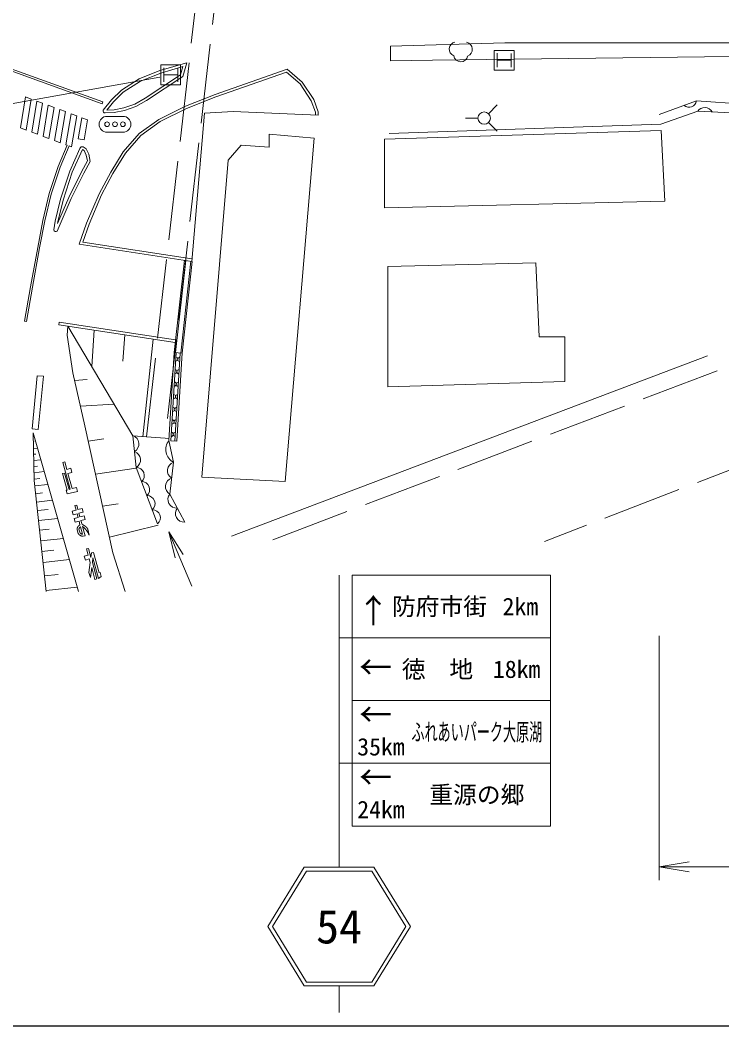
# Model space of a CAD drawing. Units: millimetres, scale not verified. Extents: x 40000 to 680000, y 20000 to 380000.
# Drawn here: x 406984 to 460132, y 205000 to 281147 of the extents above; entities that cross this region are included whole.
import ezdxf
from ezdxf.enums import TextEntityAlignment as Align

# ---------------------------------------------------------------- set-up
doc = ezdxf.new("R2010")
doc.units = ezdxf.units.MM
doc.header["$LTSCALE"] = 1000
doc.linetypes.add('DASHED', pattern=[7.5, 6, -1.5])
for name, color, linetype, lineweight in [('M-BGD', 7, 'Continuous', 13), ('M-BGD-EXST', 7, 'Continuous', 13), ('M-STR-HTXT', 7, 'Continuous', 13), ('M-STR-STRC', 7, 'Continuous', 13), ('M-TTL-BAND', 7, 'Continuous', 25)]:
    doc.layers.add(name, color=color, linetype=linetype, lineweight=lineweight)
doc.styles.add('ＭＳ ゴシック', font='')
doc.styles.get('ＭＳ ゴシック').set_extended_font_data('MS Gothic')

# ---------------------------------------------------------------- blocks, each defined once
blk = doc.blocks.new('open_arrow')
at = {"color": 0, "linetype": 'Continuous', "lineweight": -2}
blk.add_lwpolyline([(7.5, 1.25), (0, 0), (7.5, -1.25)], dxfattribs=at)

msp = doc.modelspace()

# ---------------------------------------------------------------- linework, layer by layer
at = {"layer": 'M-BGD', "linetype": 'DASHED'}
for p, q in [((416546, 249603), (421742, 295138)), ((423080, 294217), (417975, 249489)), ((426119, 241804), (461397, 255212)), ((463870, 248312), (446687, 241673))]:
    msp.add_line(p, q, dxfattribs=at)
at = {"layer": 'M-BGD'}
for p, q in [((435032, 279165), (443693, 279425)), ((435032, 279165), (435032, 278064)), ((443693, 279425), (465823, 279425)), ((438225, 278123), (435032, 278064)), ((460876, 278383), (438225, 278123)), ((458209, 275033), (455394, 273996)), ((469321, 274293), (458209, 275033)), ((455508, 273270), (458307, 274250)), ((458307, 274250), (470205, 273690)), ((455539, 272786), (434580, 272135)), ((434932, 272570), (455508, 273270)), ((455799, 267448), (455539, 272786)), ((429261, 272204), (425842, 272518)), ((425842, 272518), (425842, 271529)), ((427060, 246211), (429261, 272204)), ((434580, 272135), (434580, 266928)), ((423721, 271670), (422732, 270539)), ((425842, 271529), (423721, 271670)), ((422732, 270539), (420754, 246540)), ((434580, 266928), (455799, 267448)), ((411728, 264347), (420001, 263080)), ((419428, 262966), (418649, 255987)), ((419527, 262951), (418748, 255976)), ((419923, 262890), (419146, 255931)), ((420022, 262875), (419245, 255920)), ((419983, 262881), (420022, 262875)), ((434841, 262502), (446036, 262762)), ((446036, 262762), (446296, 257164)), ((434841, 253389), (434841, 262502)), ((409906, 258079), (409936, 258277)), ((409936, 258277), (418756, 256947)), ((409906, 258079), (418734, 256748)), ((446296, 257164), (448249, 257164)), ((448249, 257164), (448249, 253780)), ((418649, 255987), (418257, 249316)), ((418798, 255970), (418407, 249304)), ((418649, 255987), (419245, 255920)), ((419097, 255937), (418706, 249280)), ((419248, 255952), (418856, 249268)), ((422995, 242064), (459054, 255732)), ((448249, 253780), (434841, 253389)), ((408060, 249269), (407986, 249261)), ((416546, 249603), (415524, 249685)), ((415524, 249685), (415770, 247278)), ((417975, 249489), (416546, 249603)), ((418266, 249466), (417975, 249489)), ((418610, 247669), (418257, 249316)), ((418407, 249304), (418856, 249268)), ((408301, 248750), (407998, 248717)), ((408167, 248293), (408008, 248276)), ((408556, 247861), (408018, 247803)), ((418328, 245265), (418610, 247669)), ((408310, 247380), (408028, 247349)), ((408813, 246965), (408038, 246881)), ((415770, 247278), (417401, 243011)), ((408490, 246448), (408048, 246400)), ((409094, 245986), (408096, 245878)), ((420754, 246540), (427060, 246211)), ((408668, 245349), (408159, 245294)), ((419459, 243145), (418328, 245265)), ((409436, 244793), (408228, 244662)), ((409106, 244097), (408299, 244009)), ((409831, 243414), (408381, 243256)), ((409180, 242612), (408460, 242534)), ((418254, 242401), (420001, 238289)), ((410263, 241907), (408549, 241720)), ((409542, 241024), (408635, 240925)), ((410723, 240304), (408727, 240086)), ((409877, 239177), (408838, 239064)), ((411310, 238226), (408957, 237970))]:
    msp.add_line(p, q, dxfattribs=at)
for points in [[(429556, 273938), (429550, 274210), (429217, 275130), (428357, 276455), (427208, 277424), (421746, 275517), (419501, 274636), (417499, 273631), (416000, 272558), (414797, 271180), (413844, 269624), (412978, 267999), (412018, 265778), (411460, 264186), (419983, 262881)], [(429356, 273948), (429351, 274173), (429037, 275040), (428205, 276321), (427166, 277198), (421816, 275330), (419583, 274453), (417602, 273460), (416136, 272409), (414959, 271061), (414017, 269525), (413158, 267912), (412204, 265705), (411728, 264347)], [(413437, 274132), (414119, 274163), (414894, 274312), (415743, 274603), (416557, 275070), (419301, 276873), (419614, 277925), (417578, 277322), (416004, 276705), (414661, 275842), (413906, 275102), (413285, 274319)], [(419983, 262881), (420960, 274099), (423111, 274235), (429556, 273938)], [(411511, 271420), (410751, 269698), (410054, 267583), (409637, 265922), (409532, 265261)], [(409779, 265170), (410848, 267636), (411816, 269556), (412295, 270450), (412189, 270993), (411978, 271409), (411767, 271547)], [(409812, 265749), (410666, 267721), (411639, 269649), (412085, 270482), (411998, 270928), (411824, 271271), (411700, 271352)], [(411700, 271352), (410938, 269626), (410246, 267527), (409833, 265882), (409812, 265749)], [(414933, 237876), (414005, 240808), (411883, 250422), (410983, 254448), (410559, 257304), (410603, 257974)], [(408967, 237876), (408051, 246292), (407972, 249896)], [(407972, 249896), (410856, 239842), (411409, 237876)]]:
    msp.add_lwpolyline(points, dxfattribs=at)
msp.add_lwpolyline([(413555, 274337), (414096, 274362), (414842, 274506), (415660, 274786), (416452, 275241), (419130, 277000), (419317, 277628), (417643, 277133), (416095, 276526), (414787, 275684), (414055, 274967)], close=True, dxfattribs=at)
for centre, radius, start, end in [((457647, 275111), 567, 228.30029, 352.14943), ((413391, 274250), 127, 146.96988, 291.24643), ((458832, 273887), 638, 29.32225, 145.28918), ((411694, 271374), 188, 67.18685, 165.60611), ((409678, 265277), 147, 186.16366, 313.34703), ((418761, 255494), 159, 269.97712, 83.30599), ((419077, 255463), 158, 89.59529, 263.68842), ((418705, 254542), 159, 269.97712, 83.30599), ((419022, 254517), 158, 89.59149, 263.69223), ((418649, 253590), 159, 269.97152, 83.31187), ((418966, 253571), 158, 89.59149, 263.69223), ((418593, 252638), 159, 269.97152, 83.31187), ((418911, 252625), 158, 89.58997, 263.69403), ((418537, 251685), 159, 269.97152, 83.31187), ((418855, 251679), 158, 89.59529, 263.68842), ((418482, 250733), 159, 269.97332, 83.3098), ((418800, 250733), 158, 89.59529, 263.68842), ((418426, 249781), 159, 269.97536, 83.31163), ((418744, 249787), 158, 89.58997, 263.69403), ((415329, 249057), 658, 298.89032, 72.77686), ((419106, 248636), 1087, 141.29156, 242.89795), ((415452, 247853), 658, 298.89032, 72.77686), ((418795, 247038), 658, 106.34689, 240.23344), ((415780, 246670), 608, 310.90006, 90.95027), ((416188, 245604), 608, 310.90006, 90.95027), ((418654, 245836), 658, 106.34689, 240.23344), ((418832, 244853), 651, 140.76639, 275.37858), ((416596, 244537), 608, 310.90006, 90.95027), ((417003, 243470), 608, 310.90006, 90.95027), ((419398, 243793), 651, 140.76639, 275.37858)]:
    msp.add_arc(centre, radius, start, end, dxfattribs=at)
at = {"layer": 'M-BGD-EXST'}
for p, q in [((444391, 278857), (442891, 278857)), ((442891, 278857), (442891, 277357)), ((444391, 277357), (444391, 278857)), ((443123, 277583), (443123, 278633)), ((443123, 278108), (444173, 278108)), ((444174, 277579), (444174, 278629)), ((419133, 277756), (417633, 277756)), ((417633, 277756), (417633, 276256)), ((417865, 276483), (417865, 277533)), ((418917, 276478), (418917, 277528)), ((419133, 276256), (419133, 277756)), ((442891, 277357), (444391, 277357)), ((417865, 277008), (418915, 277008)), ((417633, 276256), (419133, 276256)), ((442459, 274063), (443125, 274730)), ((413570, 273861), (414770, 273861)), ((441654, 273730), (440711, 273730)), ((442459, 273397), (443125, 272730)), ((414770, 272661), (413570, 272661)), ((410603, 257974), (415524, 249685)), ((412598, 257673), (412407, 254934)), ((414903, 257326), (414762, 255329)), ((417061, 257000), (416277, 249585)), ((411115, 253858), (412075, 253938)), ((411550, 251912), (414115, 252058)), ((412137, 249271), (413333, 249434)), ((412690, 246765), (415774, 247235)), ((413224, 244345), (414415, 244527)), ((413743, 241998), (417442, 242904))]:
    msp.add_line(p, q, dxfattribs=at)
for centre, radius in [((442125, 273730), 471), ((413570, 273261), 180), ((414170, 273261), 180), ((414770, 273261), 180)]:
    msp.add_circle(centre, radius, dxfattribs=at)
for centre, radius, start, end in [((440018, 278947), 537, 100.75605, 249.2973), ((440685, 278940), 545, 290.56616, 78.96113), ((440354, 278525), 532, 188.73985, 349.61114), ((413570, 273261), 600, 90, 270), ((414770, 273261), 600, 270, 90)]:
    msp.add_arc(centre, radius, start, end, dxfattribs=at)
at = {"layer": 'M-STR-HTXT'}
for p, q in [((455394, 234530), (455394, 216033)), ((515669, 217033), (455394, 217033))]:
    msp.add_line(p, q, dxfattribs=at)
at = {"layer": 'M-STR-STRC'}
for p, q in [((413253, 274957), (402813, 278724)), ((413202, 274816), (402762, 278583)), ((389604, 271816), (417569, 276832)), ((407397, 275334), (407003, 272981)), ((407827, 275174), (407397, 275334)), ((407433, 272822), (407827, 275174)), ((407865, 272662), (408259, 275014)), ((408689, 274855), (408259, 275014)), ((413202, 274816), (413253, 274957)), ((408295, 272503), (408689, 274855)), ((408727, 272343), (409121, 274695)), ((409551, 274536), (409121, 274695)), ((409157, 272184), (409551, 274536)), ((409589, 272024), (409983, 274376)), ((410413, 274217), (409983, 274376)), ((410019, 271865), (410413, 274217)), ((410451, 271705), (410845, 274057)), ((411274, 273898), (410845, 274057)), ((411274, 273898), (410880, 271546)), ((411662, 273754), (411393, 272146)), ((412092, 273595), (411662, 273754)), ((411837, 272072), (412092, 273595)), ((407003, 272981), (407433, 272822)), ((407865, 272662), (408295, 272503)), ((408727, 272343), (409157, 272184)), ((409589, 272024), (410019, 271865)), ((411393, 272146), (411837, 272072)), ((410451, 271705), (410550, 271668)), ((410691, 271616), (410880, 271546)), ((407326, 258351), (407474, 258325)), ((431142, 239129), (431142, 217022)), ((432142, 239129), (447142, 239129)), ((432142, 239129), (432142, 229629)), ((447142, 239129), (447142, 229629)), ((431142, 234379), (432142, 234379)), ((447142, 234379), (432142, 234379)), ((447142, 229629), (432142, 229629)), ((432142, 229629), (447142, 229629)), ((432142, 229629), (432142, 220129)), ((447142, 229629), (447142, 220129)), ((431142, 224879), (432142, 224879)), ((447142, 224879), (432142, 224879)), ((447142, 220129), (432142, 220129)), ((428506, 217022), (425742, 212522)), ((428506, 217022), (433778, 217022)), ((436542, 212522), (433778, 217022)), ((428674, 216722), (426094, 212522)), ((428674, 216722), (433611, 216722)), ((436190, 212522), (433611, 216722)), ((425742, 212522), (428506, 208022)), ((426094, 212522), (428674, 208322)), ((433611, 208322), (436190, 212522)), ((433778, 208022), (436542, 212522)), ((428506, 208022), (433778, 208022)), ((428674, 208322), (433611, 208322)), ((431142, 208022), (431142, 206022))]:
    msp.add_line(p, q, dxfattribs=at)
for points in [[(407326, 258351), (407781, 260952), (408315, 263940), (408705, 265982), (409194, 268012), (409868, 270060), (410550, 271668)], [(407474, 258325), (407928, 260925), (408462, 263913), (408852, 265950), (409338, 267971), (410008, 270007), (410691, 271616)], [(411516, 242929), (411510, 242926), (411503, 242923), (411497, 242920), (411491, 242916), (411484, 242912), (411478, 242909), (411472, 242905), (411466, 242901), (411460, 242897), (411454, 242893), (411448, 242888), (411442, 242884), (411437, 242879), (411431, 242875), (411426, 242870), (411420, 242865), (411415, 242860), (411410, 242855), (411405, 242850), (411400, 242845), (411395, 242839), (411390, 242834), (411385, 242828), (411381, 242823), (411376, 242817), (411372, 242811), (411367, 242805), (411363, 242799), (411359, 242793), (411355, 242787), (411352, 242781), (411348, 242775), (411344, 242769), (411341, 242762), (411337, 242756), (411334, 242749), (411331, 242743), (411328, 242736), (411325, 242729), (411323, 242723), (411320, 242716), (411318, 242709), (411315, 242702), (411313, 242695), (411311, 242688), (411309, 242681), (411307, 242674), (411306, 242667), (411304, 242660), (411303, 242653), (411302, 242646), (411300, 242639), (411299, 242631), (411299, 242624), (411298, 242617), (411297, 242610), (411297, 242603), (411297, 242595), (411296, 242588), (411296, 242581), (411297, 242574), (411297, 242566), (411297, 242559)], [(412119, 242594), (412114, 242602), (412109, 242611), (412105, 242619), (412100, 242627), (412095, 242635), (412090, 242642), (412085, 242650), (412079, 242658), (412074, 242666), (412068, 242673), (412063, 242681), (412057, 242688), (412051, 242696), (412046, 242703), (412040, 242710), (412034, 242718), (412028, 242725), (412021, 242732), (412015, 242739), (412009, 242746), (412002, 242753), (411996, 242759), (411989, 242766), (411983, 242773), (411976, 242779), (411969, 242786), (411962, 242792), (411955, 242798), (411948, 242804), (411941, 242811), (411934, 242817), (411927, 242823), (411919, 242828), (411912, 242834), (411904, 242840), (411897, 242845), (411889, 242851), (411882, 242856), (411874, 242862), (411866, 242867), (411858, 242872), (411850, 242877), (411842, 242882), (411834, 242887), (411826, 242891), (411818, 242896), (411810, 242901), (411802, 242905), (411793, 242909), (411785, 242914), (411777, 242918), (411768, 242922), (411760, 242926), (411751, 242930), (411742, 242933), (411734, 242937), (411725, 242941), (411716, 242944), (411708, 242947), (411699, 242951), (411690, 242954), (411681, 242957), (411672, 242960)], [(411297, 242559), (411391, 242270), (411297, 242559)], [(411391, 242270), (411395, 242264), (411399, 242259), (411403, 242253), (411408, 242247), (411412, 242242), (411416, 242237), (411421, 242231), (411425, 242226), (411430, 242221), (411434, 242216), (411439, 242211), (411444, 242205), (411449, 242201), (411454, 242196), (411459, 242191), (411464, 242186), (411469, 242182), (411475, 242177), (411480, 242173), (411485, 242168), (411491, 242164), (411496, 242160), (411502, 242156), (411508, 242152), (411513, 242148), (411519, 242144), (411525, 242140), (411531, 242137), (411537, 242133), (411543, 242130), (411549, 242126), (411555, 242123), (411561, 242120), (411568, 242117), (411574, 242114), (411580, 242111), (411587, 242108), (411593, 242105), (411599, 242103), (411606, 242100), (411612, 242098), (411619, 242096), (411626, 242094), (411632, 242091), (411639, 242089), (411646, 242088), (411652, 242086), (411659, 242084), (411666, 242083), (411673, 242081), (411679, 242080), (411686, 242079), (411693, 242077), (411700, 242076), (411707, 242075), (411714, 242075), (411721, 242074), (411728, 242073), (411735, 242073), (411741, 242073), (411748, 242072), (411755, 242072), (411762, 242072)], [(411440, 242605), (411534, 242316), (411440, 242605)], [(411534, 242316), (411536, 242314), (411539, 242312), (411541, 242309), (411544, 242307), (411546, 242304), (411549, 242302), (411551, 242300), (411554, 242298), (411556, 242295), (411559, 242293), (411562, 242291), (411564, 242289), (411567, 242287), (411570, 242285), (411572, 242282), (411575, 242280), (411578, 242278), (411581, 242276), (411583, 242274), (411586, 242272), (411589, 242271), (411592, 242269), (411595, 242267), (411598, 242265), (411600, 242263), (411603, 242261), (411606, 242260), (411609, 242258), (411612, 242256), (411615, 242254), (411618, 242253), (411621, 242251), (411624, 242250), (411627, 242248), (411630, 242246), (411633, 242245), (411637, 242244), (411640, 242242), (411643, 242241), (411646, 242239), (411649, 242238), (411652, 242237), (411655, 242235), (411659, 242234), (411662, 242233), (411665, 242232), (411668, 242230), (411671, 242229), (411675, 242228), (411678, 242227), (411681, 242226), (411684, 242225), (411688, 242224), (411691, 242223), (411694, 242222), (411698, 242221), (411701, 242220), (411704, 242220), (411708, 242219), (411711, 242218), (411714, 242217), (411718, 242217), (411721, 242216)], [(411558, 242785), (411721, 242216), (411558, 242785)], [(412119, 242594), (412215, 242163), (412119, 242594)]]:
    msp.add_lwpolyline(points, dxfattribs=at)
for points in [[(408280, 254225), (408745, 254186), (408358, 250162), (407909, 250206)], [(410770, 245638), (410218, 247658), (410363, 247698), (410518, 247132), (410837, 247219), (410911, 246900), (410604, 246816), (410915, 245677), (411252, 245765), (411329, 245470), (410559, 245269), (410472, 245550), (410546, 245568), (410202, 246809), (410347, 246849), (410690, 245608)], [(411593, 243251), (411672, 242959), (411593, 243251), (411919, 243341), (411834, 243628), (411514, 243540), (411441, 243806), (411757, 243891), (411673, 244179), (411361, 244095), (411270, 244426), (411126, 244387), (411217, 244056), (410920, 243977), (410999, 243688), (411296, 243768), (411370, 243500), (411073, 243418), (411153, 243130), (411449, 243211), (411516, 242929), (411449, 243211), (411153, 243130), (411073, 243418), (411370, 243500), (411296, 243768), (410999, 243688), (410920, 243977), (411217, 244056), (411126, 244387), (411270, 244426), (411361, 244095), (411673, 244179), (411757, 243891), (411441, 243806), (411514, 243540), (411834, 243628), (411919, 243341)], [(411440, 242606), (411440, 242609), (411441, 242612), (411442, 242616), (411443, 242619), (411444, 242623), (411445, 242626), (411446, 242629), (411447, 242633), (411448, 242636), (411449, 242639), (411450, 242643), (411451, 242646), (411453, 242649), (411454, 242652), (411455, 242656), (411456, 242659), (411458, 242662), (411459, 242665), (411461, 242668), (411462, 242672), (411464, 242675), (411465, 242678), (411467, 242681), (411469, 242684), (411470, 242687), (411472, 242690), (411474, 242693), (411475, 242696), (411477, 242699), (411479, 242702), (411481, 242705), (411483, 242708), (411485, 242711), (411487, 242714), (411489, 242717), (411491, 242719), (411493, 242722), (411495, 242725), (411497, 242728), (411499, 242731), (411502, 242733), (411504, 242736), (411506, 242739), (411508, 242741), (411511, 242744), (411513, 242746), (411516, 242749), (411518, 242751), (411520, 242754), (411523, 242756), (411526, 242759), (411528, 242761), (411531, 242764), (411533, 242766), (411536, 242768), (411538, 242770), (411541, 242773), (411544, 242775), (411547, 242777), (411549, 242779), (411552, 242781), (411555, 242783), (411558, 242786), (411555, 242783), (411552, 242781), (411549, 242779), (411547, 242777), (411544, 242775), (411541, 242773), (411538, 242770), (411536, 242768), (411533, 242766), (411531, 242764), (411528, 242761), (411526, 242759), (411523, 242756), (411520, 242754), (411518, 242751), (411516, 242749), (411513, 242746), (411511, 242744), (411508, 242741), (411506, 242739), (411504, 242736), (411502, 242733), (411499, 242731), (411497, 242728), (411495, 242725), (411493, 242722), (411491, 242719), (411489, 242717), (411487, 242714), (411485, 242711), (411483, 242708), (411481, 242705), (411479, 242702), (411477, 242699), (411475, 242696), (411474, 242693), (411472, 242690), (411470, 242687), (411469, 242684), (411467, 242681), (411465, 242678), (411464, 242675), (411462, 242672), (411461, 242668), (411459, 242665), (411458, 242662), (411456, 242659), (411455, 242656), (411454, 242652), (411453, 242649), (411451, 242646), (411450, 242643), (411449, 242639), (411448, 242636), (411447, 242633), (411446, 242629), (411445, 242626), (411444, 242623), (411443, 242619), (411442, 242616), (411441, 242612), (411440, 242609)], [(412214, 242163), (412209, 242175), (412204, 242187), (412199, 242199), (412193, 242211), (412188, 242223), (412182, 242234), (412176, 242246), (412170, 242258), (412164, 242269), (412158, 242281), (412152, 242292), (412146, 242304), (412140, 242315), (412133, 242327), (412127, 242338), (412120, 242349), (412114, 242360), (412107, 242372), (412100, 242383), (412093, 242394), (412086, 242405), (412079, 242416), (412072, 242427), (412065, 242437), (412057, 242448), (412050, 242459), (412042, 242469), (412035, 242480), (412027, 242491), (412019, 242501), (412012, 242511), (412004, 242522), (411996, 242532), (411987, 242542), (411979, 242552), (411971, 242562), (411963, 242573), (411954, 242582), (411946, 242592), (411937, 242602), (411929, 242612), (411920, 242622), (411911, 242631), (411902, 242641), (411893, 242650), (411884, 242660), (411875, 242669), (411866, 242678), (411857, 242687), (411847, 242696), (411838, 242706), (411829, 242714), (411819, 242723), (411809, 242732), (411800, 242741), (411790, 242750), (411780, 242758), (411770, 242767), (411760, 242775), (411750, 242783), (411740, 242792), (411730, 242800), (411720, 242808), (411730, 242800), (411740, 242792), (411750, 242783), (411760, 242775), (411770, 242767), (411780, 242758), (411790, 242750), (411800, 242741), (411809, 242732), (411819, 242723), (411829, 242714), (411838, 242706), (411847, 242696), (411857, 242687), (411866, 242678), (411875, 242669), (411884, 242660), (411893, 242650), (411902, 242641), (411911, 242631), (411920, 242622), (411929, 242612), (411937, 242602), (411946, 242592), (411954, 242582), (411963, 242573), (411971, 242562), (411979, 242552), (411987, 242542), (411996, 242532), (412004, 242522), (412012, 242511), (412019, 242501), (412027, 242491), (412035, 242480), (412042, 242469), (412050, 242459), (412057, 242448), (412065, 242437), (412072, 242427), (412079, 242416), (412086, 242405), (412093, 242394), (412100, 242383), (412107, 242372), (412114, 242360), (412120, 242349), (412127, 242338), (412133, 242327), (412140, 242315), (412146, 242304), (412152, 242292), (412158, 242281), (412164, 242269), (412170, 242258), (412176, 242246), (412182, 242234), (412188, 242223), (412193, 242211), (412199, 242199), (412204, 242187), (412209, 242175)], [(411720, 242808), (411907, 242112), (411762, 242072), (411907, 242112)], [(412799, 238848), (412454, 240087), (412500, 240431), (412925, 238861), (413111, 239027), (413039, 239328), (412983, 239303), (412554, 240843), (412398, 240806), (412350, 240462), (412158, 241153), (412013, 241113), (412145, 240641), (411847, 240558), (411938, 240269), (412226, 240349), (412298, 240091), (412191, 239329), (412305, 238953), (412404, 239708), (412655, 238807)]]:
    msp.add_lwpolyline(points, close=True, dxfattribs=at)
at = {"layer": 'M-TTL-BAND'}
msp.add_line((40000, 205000), (579000, 205000), dxfattribs=at)

# ---------------------------------------------------------------- block references
at = {"layer": 'M-BGD', "xscale": 267, "yscale": 267, "rotation": 293}
msp.add_blockref('open_arrow', (418254, 242401), dxfattribs=at)
at = {"layer": 'M-STR-HTXT', "xscale": 300, "yscale": 300}
msp.add_blockref('open_arrow', (455394, 217033), dxfattribs=at)

# ---------------------------------------------------------------- texts
at = {"layer": 'M-STR-STRC', "style": 'ＭＳ ゴシック'}
msp.add_text('↓', height=1833, rotation=180, dxfattribs=at).set_placement((434981, 237967), align=Align.BOTTOM_LEFT)
for s, height, p in [('防府市街', 1320, (438749, 236754)), ('2km', 1320, (444872, 236754)), ('徳\u3000地', 1320, (438596, 232004)), ('18km', 1320, (444589, 232004)), ('35km', 1320, (434314, 226132)), ('重源の郷', 1320, (441573, 222504)), ('24km', 1320, (434314, 221382)), ('54', 2566, (431142, 212522))]:
    msp.add_text(s, height=height, dxfattribs=at).set_placement(p, align=Align.MIDDLE_CENTER)
for p in [(432664, 230685), (432664, 227103), (432664, 222353)]:
    msp.add_text('←', height=1833, dxfattribs=at).set_placement(p, align=Align.BOTTOM_LEFT)
at = {"layer": 'M-STR-STRC', "style": 'ＭＳ ゴシック', "width": 0.55}
msp.add_text('ふれあいパーク大原湖', height=1320, dxfattribs=at).set_placement((441573, 227254), align=Align.MIDDLE_CENTER)

doc.saveas('drawing.dxf')
